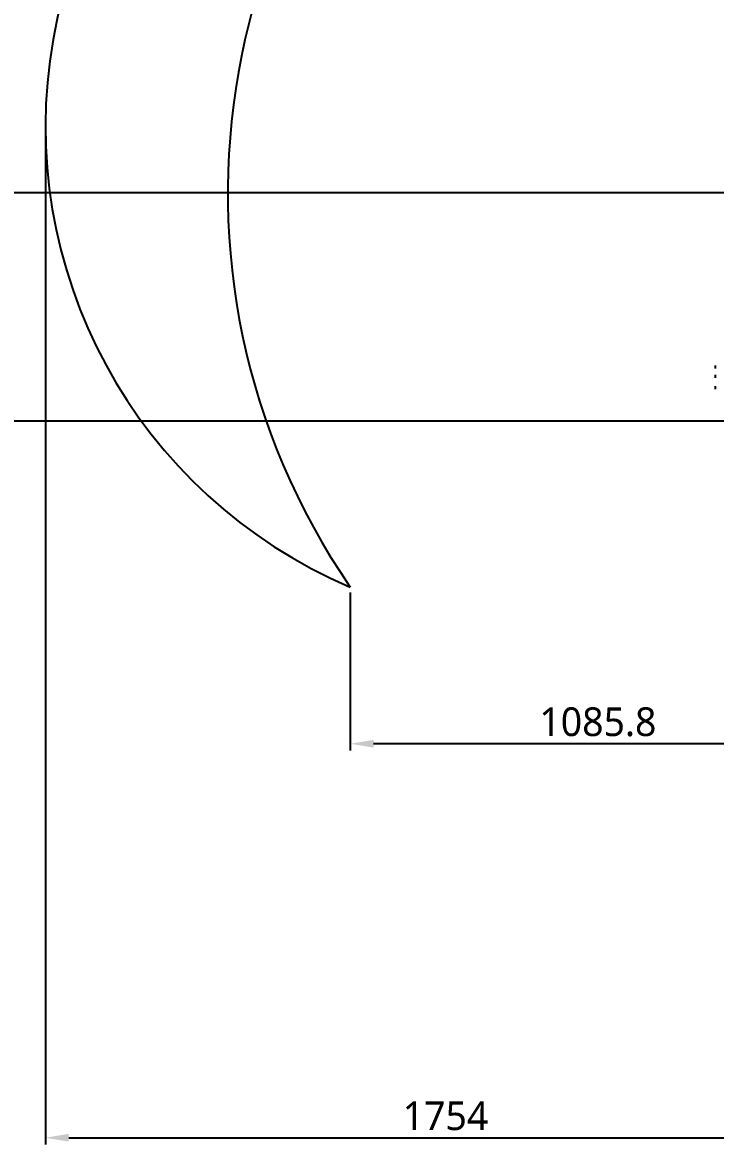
# Model space of a CAD drawing. Header units: millimetres. Extents: x 5828 to 7155, y 123 to 421.
# Drawn here: x 6836.4 to 6887, y 276.6 to 358.6 of the extents above; entities that cross this region are included whole.
import ezdxf

# ---------------------------------------------------------------- set-up
doc = ezdxf.new("R2010")
doc.units = ezdxf.units.MM
for name, color, linetype in [('外形图', 7, 'Continuous'), ('尺寸标注', 7, 'Continuous'), ('运动范围', 7, 'Continuous')]:
    doc.layers.add(name, color=color, linetype=linetype)
doc.styles.add('微软雅黑', font='msyh.ttc', dxfattribs={"height": 2})
doc.dimstyles.new('尺寸标注_1_30比例', dxfattribs={"dimtxt": 2.1, "dimasz": 1.7, "dimexe": 0.5, "dimexo": 0.4, "dimgap": 0.5, "dimtad": 1, "dimdec": 1, "dimlfac": 30, "dimdsep": 46, "dimtxsty": '微软雅黑', "dimcen": 0.09, "dimadec": 0, "dimazin": 0, "dimtp": 0.01, "dimtm": 0.01, "dimtfac": 1, "dimtdec": 1, "dimtofl": 0, "dimtmove": 0, "dimatfit": 3, "dimfxl": 1, "dimtolj": 1, "dimarcsym": 0})

# ---------------------------------------------------------------- blocks, each defined once
blk = doc.blocks.new('*D1097')
at = {"layer": 'Defpoints', "color": 0}
for p in [(6902.201, 346.155), (6822.201, 329.488), (6892.035, 329.488)]:
    blk.add_point(p, dxfattribs=at)
at = {"layer": '尺寸标注', "color": 0, "lineweight": -2}
for p, q in [((6901.801, 346.155), (6821.701, 346.155)), ((6822.201, 344.455), (6822.201, 331.188)), ((6891.635, 329.488), (6821.701, 329.488))]:
    blk.add_line(p, q, dxfattribs=at)
at = {"layer": '尺寸标注', "color": 0}
for points in [[(6822.484, 344.455), (6821.917, 344.455), (6822.201, 346.155)], [(6821.917, 331.188), (6822.484, 331.188), (6822.201, 329.488)]]:
    blk.add_solid(points, dxfattribs=at)
at = {"layer": '尺寸标注', "color": 0, "insert": (6820.615, 337.821), "char_height": 2, "attachment_point": 5, "rotation": 90, "style": '微软雅黑'}
blk.add_mtext('\\A1;\\A1;{\\H1.05x;500}', dxfattribs=at)
blk = doc.blocks.new('*D1098')
at = {"layer": 'Defpoints', "color": 0}
for p in [(6838.063, 351.017), (6896.535, 329.395), (6896.535, 277.109)]:
    blk.add_point(p, dxfattribs=at)
at = {"layer": '尺寸标注', "color": 0, "lineweight": -2}
for p, q in [((6838.063, 350.617), (6838.063, 276.609)), ((6896.535, 328.995), (6896.535, 276.609)), ((6839.763, 277.109), (6894.835, 277.109))]:
    blk.add_line(p, q, dxfattribs=at)
at = {"layer": '尺寸标注', "color": 0}
for points in [[(6839.763, 277.393), (6839.763, 276.826), (6838.063, 277.109)], [(6894.835, 276.826), (6894.835, 277.393), (6896.535, 277.109)]]:
    blk.add_solid(points, dxfattribs=at)
at = {"layer": '尺寸标注', "color": 0, "insert": (6867.299, 278.701), "char_height": 2, "attachment_point": 5, "style": '微软雅黑'}
blk.add_mtext('\\A1;\\A1;{\\H1.05x;1754}', dxfattribs=at)
blk = doc.blocks.new('*D1108')
at = {"layer": 'Defpoints', "color": 0}
for p in [(6896.535, 332.414), (6860.341, 317.359), (6860.341, 305.902)]:
    blk.add_point(p, dxfattribs=at)
at = {"layer": '尺寸标注', "color": 0, "lineweight": -2}
for p, q in [((6896.535, 332.014), (6896.535, 305.402)), ((6860.341, 316.959), (6860.341, 305.402)), ((6894.835, 305.902), (6862.041, 305.902))]:
    blk.add_line(p, q, dxfattribs=at)
at = {"layer": '尺寸标注', "color": 0}
for points in [[(6862.041, 306.185), (6862.041, 305.618), (6860.341, 305.902)], [(6894.835, 305.618), (6894.835, 306.185), (6896.535, 305.902)]]:
    blk.add_solid(points, dxfattribs=at)
at = {"layer": '尺寸标注', "color": 0, "insert": (6878.438, 307.493), "char_height": 2, "attachment_point": 5, "style": '微软雅黑'}
blk.add_mtext('\\A1;\\A1;{\\H1.05x;1085.8}', dxfattribs=at)

msp = doc.modelspace()

# ---------------------------------------------------------------- linework, layer by layer
at = {"layer": '外形图', "linetype": 'Continuous'}
for p, q in [((6887.0379, 333.3297), (6887.0379, 333.5495)), ((6887.0379, 332.648), (6887.0379, 332.8679)), ((6887.0379, 331.8082), (6887.0379, 332.028))]:
    msp.add_line(p, q, dxfattribs=at)
at = {"layer": '运动范围'}
for centre, radius, start, end in [((6902.2012, 346.1547), 64.5631, 295, 170), ((6902.2012, 346.1547), 50.8082, 125.477932, 214.524578), ((6874.6281, 351.0166), 36.5647, 170, 247)]:
    msp.add_arc(centre, radius, start, end, dxfattribs=at)

# ---------------------------------------------------------------- dimensions: what is measured, and where the dimension line sits
at = {"layer": '尺寸标注'}
dim = msp.add_linear_dim(base=(6896.5348, 277.1094), p1=(6838.0634, 351.0166), p2=(6896.5348, 329.3954), text='\\A1;{\\H1.05x;1754}', dimstyle='尺寸标注_1_30比例', override={"dimtxsty": '微软雅黑'}, dxfattribs=at)
dim.commit()
dim.dimension.update_dxf_attribs({"geometry": '*D1098', "text_midpoint": (6867.2991, 278.7008)})
dim = msp.add_linear_dim(base=(6822.2005, 329.488), p1=(6902.2012, 346.1547), p2=(6892.035, 329.488), angle=90, text='\\A1;{\\H1.05x;500}', dimstyle='尺寸标注_1_30比例', override={"dimtxsty": '微软雅黑'}, dxfattribs=at)
dim.commit()
dim.dimension.update_dxf_attribs({"geometry": '*D1097', "text_midpoint": (6820.6146, 337.8214)})
dim = msp.add_linear_dim(base=(6860.3411, 305.9016), p1=(6896.5348, 332.4139), p2=(6860.3411, 317.3587), text='\\A1;{\\H1.05x;1085.8}', dimstyle='尺寸标注_1_30比例', override={"dimtxsty": '微软雅黑'}, dxfattribs=at)
dim.commit()
dim.dimension.update_dxf_attribs({"geometry": '*D1108', "text_midpoint": (6878.438, 305.9016), "dimtype": 160})

doc.saveas('drawing.dxf')
